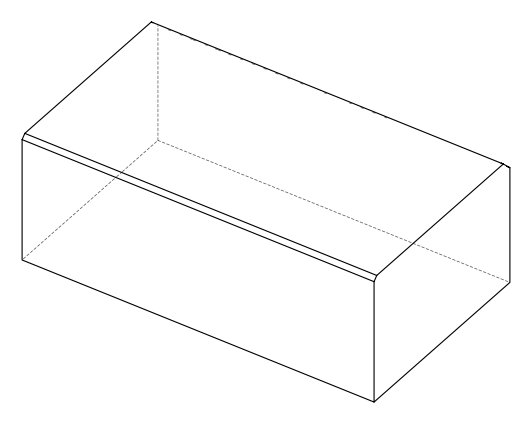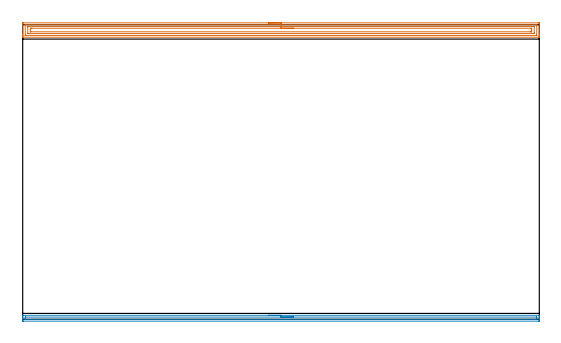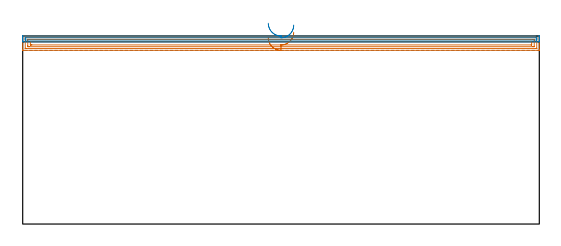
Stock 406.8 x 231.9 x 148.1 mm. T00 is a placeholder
(PLAN: 2 operations, 0 tool changes, 20 min)
(1 AREA_MILL | FG_CHAMFER_SURFACE | UGT0205_001 | 13.3 min | 25970 mm3)
(2 AREA_MILL_1 | FG_CHAMFER_SURFACE_1 | UGT0205_001 | 6.68 min | 4304 mm3)
(TOOL UGT0205_001 | Chamfer Mill 20 x 3 x 45 deg. | D20 FL50 Z2)
(OP 1 AREA_MILL)
G17 G21 G94 G90
T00 M6
G54
G17 G0 G90 X193.4 Y233.4 S1061 M3
G43 Z158.1 H0
Z146.8
G94 G1 X193.438 Z145.928 F250.
X193.552 Z145.063
X193.741 Z144.212
X194.003 Z143.38
X194.337 Z142.574
X194.74 Z141.8
X195.208 Z141.064
X195.74 Z140.372
X196.329 Z139.729
X196.972 Z139.14
X197.664 Z138.608
X198.4 Z138.14
X199.174 Z137.737
X199.98 Z137.403
X200.812 Z137.141
X201.664 Z136.952
X202.528 Z136.838
X203.4 Z136.8
X406.183 Y233.399 Z136.801
X406.574 Y233.396 Z136.802
X406.79 Y233.392 Z136.805
X406.8 Y233.012 Z137.186
Y225.119 Z145.075
Y224.578 Z145.619
Y224.242 Z145.954
Y223.701 Z146.495
Y223.365 Z146.829
Y222.695 Z147.505
Y222.397 Z147.803
X406.797 Y222.246 Z147.946
X406.79 Y222.102 Z148.089
X406.629 Y222.1 Z148.1
X0.171
X0.01 Y222.102 Z148.089
X0.003 Y222.246 Z147.946
X0. Y222.397 Z147.803
Y222.695 Z147.505
Y223.365 Z146.829
Y224.578 Z145.619
Y225.119 Z145.075
Y233.012 Z137.186
X0.003 Y233.285 Z136.912
X0.01 Y233.392 Z136.805
X0.119 Y233.399 Z136.799
X0.618 Y233.4 Z136.8
X203.4
Y231.986 Z138.214
X404.396 Y231.985 Z138.215
X404.549
X404.75 Y231.98 Z138.22
X404.791 Y231.978 Z138.222
X404.795 Y231.949 Z138.251
X404.798 Y231.918 Z138.282
X404.8 Y231.738 Z138.462
X404.799 Y223.713 Z146.487
X404.795 Y223.608 Z146.592
X404.79 Y223.538 Z146.662
X404.782 Y223.521 Z146.679
X404.766 Y223.519 Z146.681
X404.396 Y223.515 Z146.685
X404.244 Y223.514 Z146.686
X2.404 Y223.515 Z146.685
X2.251
X2.05 Y223.52 Z146.68
X2.01 Y223.522 Z146.678
X2.005 Y223.551 Z146.649
X2.002 Y223.582 Z146.618
X2. Y223.762 Z146.438
X2.001 Y231.787 Z138.413
X2.004 Y231.892 Z138.308
X2.01 Y231.962 Z138.238
X2.018 Y231.98 Z138.22
X2.034 Y231.981 Z138.219
X2.404 Y231.985 Z138.215
X2.556 Y231.986 Z138.214
X203.4
Y230.572 Z139.628
X401.716 Y230.571 Z139.629
X402.417 Y230.569 Z139.631
X402.609 Y230.566 Z139.634
X402.79 Y230.561 Z139.639
X402.795 Y230.381 Z139.819
X402.799 Y230.195 Z140.005
X402.8 Y225.809 Z144.391
X402.795 Y225.119 Z145.081
X402.793 Y224.939 Z145.261
X402.609 Y224.935 Z145.265
X401.909 Y224.929 Z145.271
X401.716
X5.084
X4.383 Y224.931 Z145.269
X4.191 Y224.934 Z145.266
X4.01 Y224.939 Z145.261
X4.005 Y225.119 Z145.081
X4.001 Y225.305 Z144.895
X4. Y229.691 Z140.509
X4.005 Y230.381 Z139.819
X4.007 Y230.561 Z139.639
X4.191 Y230.565 Z139.635
X4.891 Y230.571 Z139.629
X5.084
X203.4 Y230.572 Z139.628
Y229.157 Z141.043
X400.283
X400.66 Y229.154 Z141.046
X400.728 Y229.151 Z141.049
X400.79 Y229.147 Z141.053
X400.8 Y228.627 Z141.573
Y226.895 Z143.305
Y226.873 Z143.327
X400.79 Y226.446 Z143.754
X400.784 Y226.349 Z143.851
X400.65 Y226.347 Z143.853
X400.468 Y226.344 Z143.856
X399.929 Y226.343 Z143.857
X399.576
X6.517
X6.14 Y226.346 Z143.854
X6.072 Y226.349 Z143.851
X6.01 Y226.353 Z143.847
X6.008 Y226.448 Z143.752
X6. Y226.851 Z143.349
Y228.627 Z141.573
X6.01 Y229.054 Z141.146
X6.016 Y229.151 Z141.049
X6.15 Y229.153 Z141.047
X6.332 Y229.156 Z141.044
X6.871 Y229.157 Z141.043
X7.224
X203.4
X204.272 Z141.081
X205.136 Z141.195
X205.988 Z141.383
X206.82 Z141.646
X207.626 Z141.98
X208.4 Z142.382
X209.136 Z142.851
X209.828 Z143.382
X210.471 Z143.972
X211.06 Z144.615
X211.592 Z145.307
X212.06 Z146.043
X212.463 Z146.816
X212.797 Z147.622
X213.059 Z148.454
X213.248 Z149.306
X213.362 Z150.171
X213.4 Z151.043
G0 Z158.1
M5
M2
(OP 2 AREA_MILL_1)
G17 G21 G94 G90
T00 M6
G54
G17 G0 G90 X193.4 Y3.1 S1061 M3
G43 Z158.1 H0
G94 G1 X193.438 Z157.228 F250.
X193.552 Z156.363
X193.741 Z155.512
X194.003 Z154.68
X194.337 Z153.874
X194.74 Z153.1
X195.208 Z152.364
X195.74 Z151.672
X196.329 Z151.029
X196.972 Z150.439
X197.664 Z149.908
X198.4 Z149.44
X199.174 Z149.037
X199.98 Z148.703
X200.812 Z148.441
X201.664 Z148.252
X202.528 Z148.138
X203.4 Z148.1
X406.629
X406.79 Y3.097 Z148.088
X406.793 Y3.07 Z148.061
X406.8 Y2.697 Z147.697
Y2.365 Z147.365
Y1.687 Z146.682
Y0.461 Z145.458
Y-0.087 Z144.908
Y-0.7 Z144.295
X406.797 Y-0.974 Z144.022
X406.792 Y-1.491 Z143.505
X406.707 Y-1.494 Z143.503
X406.182 Y-1.5 Z143.5
X0.618
X0.093 Y-1.494 Z143.503
X0.008 Y-1.491 Z143.505
X0. Y-0.974 Z144.022
Y-0.7 Z144.295
Y-0.087 Z144.908
Y0.461 Z145.458
Y0.8 Z145.796
Y1.348 Z146.344
Y1.687 Z146.682
Y2.365 Z147.365
Y2.697 Z147.697
X0.007 Y3.07 Z148.061
X0.01 Y3.097 Z148.088
X0.171 Y3.1 Z148.1
X203.4
Y1.686 Z146.686
X404.396
X404.619 Y1.685 Z146.685
X404.73 Y1.682 Z146.682
X404.778 Y1.679 Z146.679
X404.79 Y1.65 Z146.65
X404.795 Y1.544 Z146.544
X404.8 Y1.286 Z146.286
Y0.8 Z145.8
X404.798 Y0.4 Z145.4
X404.79 Y-0.002 Z144.998
X404.777 Y-0.079 Z144.921
X404.73 Y-0.082 Z144.918
X404.619 Y-0.085 Z144.915
X404.396 Y-0.086 Z144.914
X2.404
X2.181 Y-0.085 Z144.915
X2.07 Y-0.082 Z144.918
X2.022 Y-0.079 Z144.921
X2.01 Y-0.051 Z144.949
X2.005 Y0.056 Z145.056
X2. Y0.314 Z145.314
Y0.8 Z145.8
X2.002 Y1.2 Z146.2
X2.01 Y1.602 Z146.602
X2.023 Y1.679 Z146.679
X2.07 Y1.682 Z146.682
X2.181 Y1.685 Z146.685
X2.404 Y1.686 Z146.686
X203.4
X204.272 Z146.724
X205.136 Z146.838
X205.988 Z147.026
X206.82 Z147.289
X207.626 Z147.623
X208.4 Z148.025
X209.136 Z148.494
X209.828 Z149.025
X210.471 Z149.615
X211.06 Z150.258
X211.592 Z150.95
X212.06 Z151.686
X212.463 Z152.46
X212.797 Z153.266
X213.059 Z154.098
X213.248 Z154.949
X213.362 Z155.814
X213.4 Z156.686
G0 Z158.1
M5
M2
